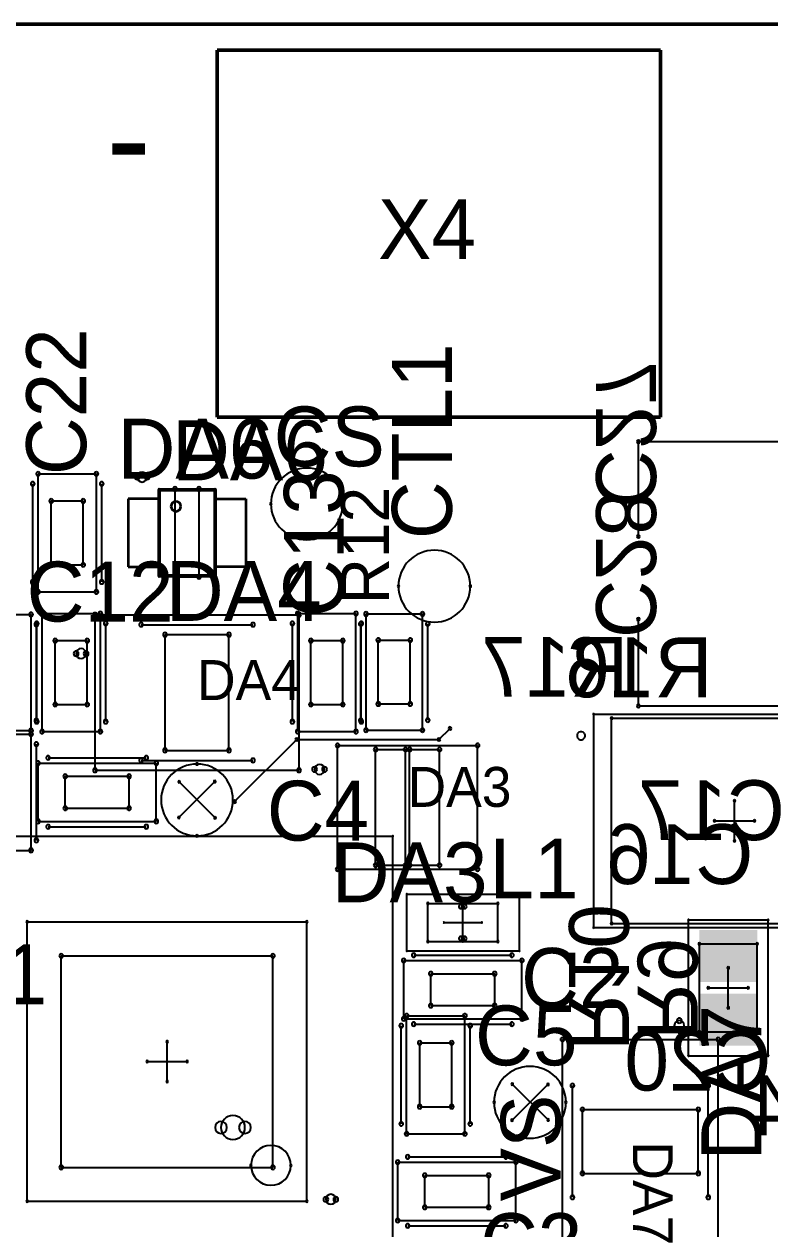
# Model space of a CAD drawing. Extents: x 23089 to 26449, y -1278 to -524.
# Drawn here: x 26070.9 to 26117.6, y -1120.1 to -1044.6 of the extents above; entities that cross this region are included whole.
import ezdxf

# ---------------------------------------------------------------- set-up
doc = ezdxf.new("R2010")
doc.units = 0
doc.header["$MEASUREMENT"] = 0
doc.layers.get('0').update_dxf_attribs({"linetype": 'CONTINUOUS', "lineweight": 50})
for name, color, linetype in [('BottomOverlay', 54, 'CONTINUOUS'), ('BottomPaste', 16, 'CONTINUOUS'), ('Mechanical1', 6, 'CONTINUOUS'), ('Mechanical13', 56, 'CONTINUOUS'), ('Mechanical15', 56, 'CONTINUOUS'), ('Mechanical3', 76, 'CONTINUOUS'), ('Mechanical5', 56, 'CONTINUOUS'), ('TopOverlay', 2, 'CONTINUOUS')]:
    doc.layers.add(name, color=color, linetype=linetype)
doc.layers.add('DIM', color=1, linetype='CONTINUOUS', lineweight=35)
doc.styles.get("Standard").update_dxf_attribs({"font": 'ec5cdwin.shx'})

msp = doc.modelspace()

# ---------------------------------------------------------------- linework, layer by layer
for p, q in [((26176.819, -1044.616), (26051.819, -1044.616)), ((26082.946, -1069.241), (26082.946, -1046.241)), ((26082.946, -1046.241), (26110.696, -1046.241)), ((26110.696, -1069.241), (26110.696, -1046.241)), ((26082.946, -1069.241), (26110.696, -1069.241)), ((26079.321, -1079.178), (26079.321, -1073.803)), ((26079.321, -1073.803), (26082.821, -1073.803)), ((26082.821, -1079.178), (26082.821, -1073.803)), ((26079.321, -1079.178), (26082.821, -1079.178))]:
    msp.add_line(p, q)
at = {"layer": 'BottomPaste'}
for points in [[(26113.138, -1104.618), (26116.763, -1104.618), (26113.138, -1101.368), (26116.763, -1101.368)], [(26113.138, -1108.618), (26116.763, -1108.618), (26113.138, -1105.368), (26116.763, -1105.368)]]:
    msp.add_solid(points, dxfattribs=at)
at = {"layer": 'DIM'}
for p, q in [((26079.321, -1074.366), (26077.384, -1074.366)), ((26077.384, -1074.366), (26077.384, -1078.616)), ((26082.821, -1074.366), (26084.759, -1074.366)), ((26084.759, -1074.366), (26084.759, -1078.616)), ((26077.384, -1078.616), (26079.321, -1078.616)), ((26084.759, -1078.616), (26082.821, -1078.616))]:
    msp.add_line(p, q, dxfattribs=at)
for start, end in [(0, 180), (180, 0)]:
    msp.add_arc((26080.377, -1074.829), 0.313, start, end, dxfattribs=at)
at = {"layer": 'Mechanical1'}
for p, q in [((26080.552, -1094.326), (26082.802, -1092.076)), ((26080.571, -1092.095), (26082.821, -1094.345)), ((26101.412, -1113.291), (26103.662, -1111.041)), ((26101.431, -1111.022), (26103.681, -1113.272))]:
    msp.add_line(p, q, dxfattribs=at)
for centre, radius, start, end in [((26088.571, -1074.676), 2.25, 0, 180), ((26088.571, -1074.676), 2.25, 180, 0), ((26096.552, -1079.829), 2.25, 0, 180), ((26096.552, -1079.829), 2.25, 180, 0), ((26081.696, -1093.22), 2.25, 90, 270), ((26081.696, -1090.97), 0.0625, 90, 270), ((26081.696, -1090.97), 0.0625, 270, 90), ((26081.696, -1093.22), 2.25, 270, 90), ((26080.571, -1092.095), 0.0625, 90, 270), ((26080.571, -1092.095), 0.0625, 270, 90), ((26082.802, -1092.076), 0.0625, 90, 270), ((26082.802, -1092.076), 0.0625, 270, 90), ((26080.552, -1094.326), 0.0625, 90, 270), ((26080.552, -1094.326), 0.0625, 270, 90), ((26082.821, -1094.345), 0.0625, 90, 270), ((26082.821, -1094.345), 0.0625, 270, 90), ((26081.696, -1095.47), 0.0625, 90, 270), ((26081.696, -1095.47), 0.0625, 270, 90), ((26102.537, -1112.166), 2.25, 0, 180), ((26101.431, -1111.022), 0.0625, 0, 180), ((26101.431, -1111.022), 0.0625, 180, 0), ((26103.662, -1111.041), 0.0625, 0, 180), ((26103.662, -1111.041), 0.0625, 180, 0), ((26100.287, -1112.166), 0.0625, 0, 180), ((26100.287, -1112.166), 0.0625, 180, 0), ((26102.537, -1112.166), 2.25, 180, 0), ((26104.787, -1112.166), 0.0625, 0, 180), ((26104.787, -1112.166), 0.0625, 180, 0), ((26101.412, -1113.291), 0.0625, 0, 180), ((26101.412, -1113.291), 0.0625, 180, 0), ((26103.681, -1113.272), 0.0625, 0, 180), ((26103.681, -1113.272), 0.0625, 180, 0)]:
    msp.add_arc(centre, radius, start, end, dxfattribs=at)
at = {"layer": 'Mechanical13'}
for p, q in [((26079.321, -1073.803), (26082.821, -1073.803)), ((26079.321, -1079.178), (26079.321, -1073.803)), ((26082.821, -1079.178), (26082.821, -1073.803)), ((26079.321, -1079.178), (26082.821, -1079.178)), ((26107.649, -1088.094), (26123.024, -1088.094)), ((26107.649, -1100.969), (26107.649, -1088.094)), ((26096.142, -1102.09), (26096.142, -1099.715)), ((26096.142, -1099.715), (26100.517, -1099.715)), ((26100.517, -1102.09), (26100.517, -1099.715)), ((26071.071, -1118.366), (26071.071, -1100.866)), ((26071.071, -1100.866), (26088.571, -1100.866)), ((26088.571, -1118.366), (26088.571, -1100.866)), ((26107.649, -1100.969), (26123.024, -1100.969)), ((26096.142, -1102.09), (26100.517, -1102.09)), ((26113.138, -1107.743), (26113.138, -1102.243)), ((26113.138, -1102.243), (26116.763, -1102.243)), ((26116.763, -1107.743), (26116.763, -1102.243)), ((26113.138, -1107.743), (26116.763, -1107.743)), ((26071.071, -1118.366), (26088.571, -1118.366))]:
    msp.add_line(p, q, dxfattribs=at)
for centre, radius, start, end in [((26079.321, -1073.803), 0.0625, 0, 180), ((26079.321, -1073.803), 0.0625, 0, 180), ((26079.321, -1073.803), 0.0625, 180, 0), ((26079.321, -1073.803), 0.0625, 180, 0), ((26082.821, -1073.803), 0.0625, 0, 180), ((26082.821, -1073.803), 0.0625, 0, 180), ((26082.821, -1073.803), 0.0625, 180, 0), ((26082.821, -1073.803), 0.0625, 180, 0), ((26079.321, -1079.178), 0.0625, 0, 180), ((26079.321, -1079.178), 0.0625, 0, 180), ((26079.321, -1079.178), 0.0625, 180, 0), ((26079.321, -1079.178), 0.0625, 180, 0), ((26082.821, -1079.178), 0.0625, 0, 180), ((26082.821, -1079.178), 0.0625, 0, 180), ((26082.821, -1079.178), 0.0625, 180, 0), ((26082.821, -1079.178), 0.0625, 180, 0), ((26107.649, -1088.094), 0.0625, 90, 270), ((26107.649, -1088.094), 0.0625, 90, 270), ((26107.649, -1088.094), 0.0625, 270, 90), ((26107.649, -1088.094), 0.0625, 270, 90), ((26096.142, -1099.715), 0.0625, 0, 180), ((26096.142, -1099.715), 0.0625, 0, 180), ((26096.142, -1099.715), 0.0625, 180, 0), ((26096.142, -1099.715), 0.0625, 180, 0), ((26100.517, -1099.715), 0.0625, 0, 180), ((26100.517, -1099.715), 0.0625, 0, 180), ((26100.517, -1099.715), 0.0625, 180, 0), ((26100.517, -1099.715), 0.0625, 180, 0), ((26071.071, -1100.866), 0.0625, 0, 180), ((26071.071, -1100.866), 0.0625, 0, 180), ((26071.071, -1100.866), 0.0625, 180, 0), ((26071.071, -1100.866), 0.0625, 180, 0), ((26088.571, -1100.866), 0.0625, 0, 180), ((26088.571, -1100.866), 0.0625, 0, 180), ((26088.571, -1100.866), 0.0625, 180, 0), ((26088.571, -1100.866), 0.0625, 180, 0), ((26107.649, -1100.969), 0.0625, 90, 270), ((26107.649, -1100.969), 0.0625, 90, 270), ((26107.649, -1100.969), 0.0625, 270, 90), ((26107.649, -1100.969), 0.0625, 270, 90), ((26096.142, -1102.09), 0.0625, 0, 180), ((26096.142, -1102.09), 0.0625, 0, 180), ((26096.142, -1102.09), 0.0625, 180, 0), ((26096.142, -1102.09), 0.0625, 180, 0), ((26100.517, -1102.09), 0.0625, 0, 180), ((26100.517, -1102.09), 0.0625, 0, 180), ((26100.517, -1102.09), 0.0625, 180, 0), ((26100.517, -1102.09), 0.0625, 180, 0), ((26113.138, -1102.243), 0.0625, 90, 270), ((26113.138, -1102.243), 0.0625, 90, 270), ((26113.138, -1102.243), 0.0625, 270, 90), ((26113.138, -1102.243), 0.0625, 270, 90), ((26116.763, -1102.243), 0.0625, 90, 270), ((26116.763, -1102.243), 0.0625, 90, 270), ((26116.763, -1102.243), 0.0625, 270, 90), ((26116.763, -1102.243), 0.0625, 270, 90), ((26113.138, -1107.743), 0.0625, 90, 270), ((26113.138, -1107.743), 0.0625, 90, 270), ((26113.138, -1107.743), 0.0625, 270, 90), ((26113.138, -1107.743), 0.0625, 270, 90), ((26116.763, -1107.743), 0.0625, 90, 270), ((26116.763, -1107.743), 0.0625, 90, 270), ((26116.763, -1107.743), 0.0625, 270, 90), ((26116.763, -1107.743), 0.0625, 270, 90), ((26086.321, -1116.116), 1.25, 0, 180), ((26085.071, -1116.116), 0.0625, 0, 180), ((26085.071, -1116.116), 0.0625, 180, 0), ((26086.321, -1116.116), 1.25, 180, 0), ((26087.571, -1116.116), 0.0625, 0, 180), ((26087.571, -1116.116), 0.0625, 180, 0), ((26071.071, -1118.366), 0.0625, 0, 180), ((26071.071, -1118.366), 0.0625, 0, 180), ((26071.071, -1118.366), 0.0625, 180, 0), ((26071.071, -1118.366), 0.0625, 180, 0), ((26088.571, -1118.366), 0.0625, 0, 180), ((26088.571, -1118.366), 0.0625, 0, 180), ((26088.571, -1118.366), 0.0625, 180, 0), ((26088.571, -1118.366), 0.0625, 180, 0)]:
    msp.add_arc(centre, radius, start, end, dxfattribs=at)
at = {"layer": 'Mechanical15'}
for p, q in [((26106.524, -1087.844), (26124.149, -1087.844)), ((26106.524, -1101.219), (26106.524, -1087.844)), ((26115.336, -1095.781), (26115.336, -1093.281)), ((26114.086, -1094.531), (26116.586, -1094.531)), ((26065.696, -1095.491), (26093.946, -1095.491)), ((26093.946, -1123.741), (26093.946, -1095.491)), ((26094.837, -1099.124), (26101.886, -1099.124)), ((26094.837, -1102.68), (26094.837, -1099.124)), ((26098.329, -1102.09), (26098.329, -1099.715)), ((26101.886, -1102.68), (26101.886, -1099.124)), ((26097.142, -1100.902), (26099.517, -1100.902)), ((26106.524, -1101.219), (26124.149, -1101.219)), ((26112.45, -1109.243), (26112.45, -1100.743)), ((26112.45, -1100.743), (26117.45, -1100.743)), ((26117.45, -1109.243), (26117.45, -1100.743)), ((26094.837, -1102.68), (26101.886, -1102.68)), ((26114.95, -1106.243), (26114.95, -1103.743)), ((26113.7, -1104.993), (26116.2, -1104.993)), ((26079.821, -1110.866), (26079.821, -1108.366)), ((26112.45, -1109.243), (26117.45, -1109.243)), ((26078.571, -1109.616), (26081.071, -1109.616))]:
    msp.add_line(p, q, dxfattribs=at)
for centre, radius, start, end in [((26106.524, -1087.844), 0.0312, 90, 270), ((26106.524, -1087.844), 0.0312, 90, 270), ((26106.524, -1087.844), 0.0312, 270, 90), ((26106.524, -1087.844), 0.0312, 270, 90), ((26115.336, -1093.281), 0.0625, 90, 270), ((26115.336, -1093.281), 0.0625, 270, 90), ((26114.086, -1094.531), 0.0625, 90, 270), ((26114.086, -1094.531), 0.0625, 270, 90), ((26116.586, -1094.531), 0.0625, 90, 270), ((26116.586, -1094.531), 0.0625, 270, 90), ((26093.946, -1095.491), 0.0312, 0, 180), ((26093.946, -1095.491), 0.0312, 0, 180), ((26093.946, -1095.491), 0.0312, 180, 0), ((26093.946, -1095.491), 0.0312, 180, 0), ((26115.336, -1095.781), 0.0625, 90, 270), ((26115.336, -1095.781), 0.0625, 270, 90), ((26094.837, -1099.124), 0.0312, 0, 180), ((26094.837, -1099.124), 0.0312, 0, 180), ((26094.837, -1099.124), 0.0312, 180, 0), ((26094.837, -1099.124), 0.0312, 180, 0), ((26098.329, -1099.715), 0.0312, 0, 180), ((26098.329, -1099.715), 0.0312, 180, 0), ((26101.886, -1099.124), 0.0312, 0, 180), ((26101.886, -1099.124), 0.0312, 0, 180), ((26101.886, -1099.124), 0.0312, 180, 0), ((26101.886, -1099.124), 0.0312, 180, 0), ((26097.142, -1100.902), 0.0312, 0, 180), ((26097.142, -1100.902), 0.0312, 180, 0), ((26099.517, -1100.902), 0.0312, 0, 180), ((26099.517, -1100.902), 0.0312, 180, 0), ((26106.524, -1101.219), 0.0312, 90, 270), ((26106.524, -1101.219), 0.0312, 90, 270), ((26106.524, -1101.219), 0.0312, 270, 90), ((26106.524, -1101.219), 0.0312, 270, 90), ((26112.45, -1100.743), 0.0312, 90, 270), ((26112.45, -1100.743), 0.0312, 90, 270), ((26112.45, -1100.743), 0.0312, 270, 90), ((26112.45, -1100.743), 0.0312, 270, 90), ((26117.45, -1100.743), 0.0312, 90, 270), ((26117.45, -1100.743), 0.0312, 90, 270), ((26117.45, -1100.743), 0.0312, 270, 90), ((26117.45, -1100.743), 0.0312, 270, 90), ((26094.837, -1102.68), 0.0312, 0, 180), ((26094.837, -1102.68), 0.0312, 0, 180), ((26094.837, -1102.68), 0.0312, 180, 0), ((26094.837, -1102.68), 0.0312, 180, 0), ((26098.329, -1102.09), 0.0312, 0, 180), ((26098.329, -1102.09), 0.0312, 180, 0), ((26101.886, -1102.68), 0.0312, 0, 180), ((26101.886, -1102.68), 0.0312, 0, 180), ((26101.886, -1102.68), 0.0312, 180, 0), ((26101.886, -1102.68), 0.0312, 180, 0), ((26114.95, -1103.743), 0.0625, 90, 270), ((26114.95, -1103.743), 0.0625, 270, 90), ((26113.7, -1104.993), 0.0625, 90, 270), ((26113.7, -1104.993), 0.0625, 270, 90), ((26116.2, -1104.993), 0.0625, 90, 270), ((26116.2, -1104.993), 0.0625, 270, 90), ((26114.95, -1106.243), 0.0625, 90, 270), ((26114.95, -1106.243), 0.0625, 270, 90), ((26079.821, -1108.366), 0.0625, 0, 180), ((26079.821, -1108.366), 0.0625, 180, 0), ((26078.571, -1109.616), 0.0625, 0, 180), ((26081.071, -1109.616), 0.0625, 0, 180), ((26112.45, -1109.243), 0.0312, 90, 270), ((26112.45, -1109.243), 0.0312, 90, 270), ((26112.45, -1109.243), 0.0312, 270, 90), ((26112.45, -1109.243), 0.0312, 270, 90), ((26117.45, -1109.243), 0.0312, 90, 270), ((26117.45, -1109.243), 0.0312, 90, 270), ((26117.45, -1109.243), 0.0312, 270, 90), ((26117.45, -1109.243), 0.0312, 270, 90), ((26078.571, -1109.616), 0.0625, 180, 0), ((26081.071, -1109.616), 0.0625, 180, 0), ((26079.821, -1110.866), 0.0625, 0, 180), ((26079.821, -1110.866), 0.0625, 180, 0)]:
    msp.add_arc(centre, radius, start, end, dxfattribs=at)
at = {"layer": 'Mechanical3'}
for p, q in [((26072.571, -1074.491), (26074.571, -1074.491)), ((26072.571, -1078.491), (26072.571, -1074.491)), ((26074.571, -1078.491), (26074.571, -1074.491)), ((26072.571, -1078.491), (26074.571, -1078.491)), ((26079.696, -1090.116), (26079.696, -1082.866)), ((26079.696, -1082.866), (26083.696, -1082.866)), ((26083.696, -1090.116), (26083.696, -1082.866)), ((26072.821, -1083.241), (26074.821, -1083.241)), ((26072.821, -1087.241), (26072.821, -1083.241)), ((26074.821, -1087.241), (26074.821, -1083.241)), ((26088.821, -1083.241), (26090.821, -1083.241)), ((26088.821, -1087.241), (26088.821, -1083.241)), ((26090.821, -1087.241), (26090.821, -1083.241)), ((26093.042, -1087.208), (26093.042, -1083.208)), ((26093.042, -1083.208), (26095.042, -1083.208)), ((26095.042, -1087.208), (26095.042, -1083.208)), ((26072.821, -1087.241), (26074.821, -1087.241)), ((26088.821, -1087.241), (26090.821, -1087.241)), ((26093.042, -1087.208), (26095.042, -1087.208)), ((26079.696, -1090.116), (26083.696, -1090.116)), ((26092.873, -1090.058), (26096.873, -1090.058)), ((26092.873, -1097.308), (26092.873, -1090.058)), ((26096.873, -1097.308), (26096.873, -1090.058)), ((26073.446, -1093.741), (26073.446, -1091.741)), ((26073.446, -1091.741), (26077.446, -1091.741)), ((26077.446, -1093.741), (26077.446, -1091.741)), ((26073.446, -1093.741), (26077.446, -1093.741)), ((26092.873, -1097.308), (26096.873, -1097.308)), ((26096.33, -1106.107), (26096.33, -1104.107)), ((26096.33, -1104.107), (26100.33, -1104.107)), ((26100.33, -1106.107), (26100.33, -1104.107)), ((26096.33, -1106.107), (26100.33, -1106.107)), ((26095.636, -1108.44), (26097.636, -1108.44)), ((26095.636, -1112.44), (26095.636, -1108.44)), ((26097.636, -1112.44), (26097.636, -1108.44)), ((26095.636, -1112.44), (26097.636, -1112.44)), ((26105.821, -1116.616), (26105.821, -1112.616)), ((26105.821, -1112.616), (26113.071, -1112.616)), ((26113.071, -1116.616), (26113.071, -1112.616)), ((26095.954, -1118.741), (26095.954, -1116.741)), ((26095.954, -1116.741), (26099.954, -1116.741)), ((26099.954, -1118.741), (26099.954, -1116.741)), ((26105.821, -1116.616), (26113.071, -1116.616)), ((26095.954, -1118.741), (26099.954, -1118.741))]:
    msp.add_line(p, q, dxfattribs=at)
for centre, start, end in [((26072.571, -1074.491), 90, 270), ((26072.571, -1074.491), 90, 270), ((26072.571, -1074.491), 270, 90), ((26072.571, -1074.491), 270, 90), ((26074.571, -1074.491), 90, 270), ((26074.571, -1074.491), 90, 270), ((26074.571, -1074.491), 270, 90), ((26074.571, -1074.491), 270, 90), ((26072.571, -1078.491), 90, 270), ((26072.571, -1078.491), 90, 270), ((26072.571, -1078.491), 270, 90), ((26072.571, -1078.491), 270, 90), ((26074.571, -1078.491), 90, 270), ((26074.571, -1078.491), 90, 270), ((26074.571, -1078.491), 270, 90), ((26074.571, -1078.491), 270, 90), ((26072.821, -1083.241), 90, 270), ((26072.821, -1083.241), 90, 270), ((26072.821, -1083.241), 270, 90), ((26072.821, -1083.241), 270, 90), ((26074.821, -1083.241), 90, 270), ((26074.821, -1083.241), 90, 270), ((26074.821, -1083.241), 270, 90), ((26074.821, -1083.241), 270, 90), ((26079.696, -1082.866), 0, 180), ((26079.696, -1082.866), 0, 180), ((26079.696, -1082.866), 180, 0), ((26079.696, -1082.866), 180, 0), ((26083.696, -1082.866), 0, 180), ((26083.696, -1082.866), 0, 180), ((26083.696, -1082.866), 180, 0), ((26083.696, -1082.866), 180, 0), ((26088.821, -1083.241), 90, 270), ((26088.821, -1083.241), 90, 270), ((26088.821, -1083.241), 270, 90), ((26088.821, -1083.241), 270, 90), ((26090.821, -1083.241), 90, 270), ((26090.821, -1083.241), 90, 270), ((26090.821, -1083.241), 270, 90), ((26090.821, -1083.241), 270, 90), ((26093.042, -1083.208), 90, 270), ((26093.042, -1083.208), 90, 270), ((26093.042, -1083.208), 270, 90), ((26093.042, -1083.208), 270, 90), ((26095.042, -1083.208), 90, 270), ((26095.042, -1083.208), 90, 270), ((26095.042, -1083.208), 270, 90), ((26095.042, -1083.208), 270, 90), ((26072.821, -1087.241), 90, 270), ((26072.821, -1087.241), 90, 270), ((26072.821, -1087.241), 270, 90), ((26072.821, -1087.241), 270, 90), ((26074.821, -1087.241), 90, 270), ((26074.821, -1087.241), 90, 270), ((26074.821, -1087.241), 270, 90), ((26074.821, -1087.241), 270, 90), ((26088.821, -1087.241), 90, 270), ((26088.821, -1087.241), 90, 270), ((26088.821, -1087.241), 270, 90), ((26088.821, -1087.241), 270, 90), ((26090.821, -1087.241), 90, 270), ((26090.821, -1087.241), 90, 270), ((26090.821, -1087.241), 270, 90), ((26090.821, -1087.241), 270, 90), ((26093.042, -1087.208), 90, 270), ((26093.042, -1087.208), 90, 270), ((26093.042, -1087.208), 270, 90), ((26093.042, -1087.208), 270, 90), ((26095.042, -1087.208), 90, 270), ((26095.042, -1087.208), 90, 270), ((26095.042, -1087.208), 270, 90), ((26095.042, -1087.208), 270, 90), ((26079.696, -1090.116), 0, 180), ((26079.696, -1090.116), 0, 180), ((26079.696, -1090.116), 180, 0), ((26079.696, -1090.116), 180, 0), ((26083.696, -1090.116), 0, 180), ((26083.696, -1090.116), 0, 180), ((26083.696, -1090.116), 180, 0), ((26083.696, -1090.116), 180, 0), ((26092.873, -1090.058), 0, 180), ((26092.873, -1090.058), 0, 180), ((26092.873, -1090.058), 180, 0), ((26092.873, -1090.058), 180, 0), ((26096.873, -1090.058), 0, 180), ((26096.873, -1090.058), 0, 180), ((26096.873, -1090.058), 180, 0), ((26096.873, -1090.058), 180, 0), ((26073.446, -1091.741), 0, 180), ((26073.446, -1091.741), 0, 180), ((26073.446, -1091.741), 180, 0), ((26073.446, -1091.741), 180, 0), ((26077.446, -1091.741), 0, 180), ((26077.446, -1091.741), 0, 180), ((26077.446, -1091.741), 180, 0), ((26077.446, -1091.741), 180, 0), ((26073.446, -1093.741), 0, 180), ((26073.446, -1093.741), 0, 180), ((26077.446, -1093.741), 0, 180), ((26077.446, -1093.741), 0, 180), ((26073.446, -1093.741), 180, 0), ((26073.446, -1093.741), 180, 0), ((26077.446, -1093.741), 180, 0), ((26077.446, -1093.741), 180, 0), ((26092.873, -1097.308), 0, 180), ((26092.873, -1097.308), 0, 180), ((26092.873, -1097.308), 180, 0), ((26092.873, -1097.308), 180, 0), ((26096.873, -1097.308), 0, 180), ((26096.873, -1097.308), 0, 180), ((26096.873, -1097.308), 180, 0), ((26096.873, -1097.308), 180, 0), ((26096.33, -1104.107), 0, 180), ((26096.33, -1104.107), 0, 180), ((26096.33, -1104.107), 180, 0), ((26096.33, -1104.107), 180, 0), ((26100.33, -1104.107), 0, 180), ((26100.33, -1104.107), 0, 180), ((26100.33, -1104.107), 180, 0), ((26100.33, -1104.107), 180, 0), ((26096.33, -1106.107), 0, 180), ((26096.33, -1106.107), 0, 180), ((26096.33, -1106.107), 180, 0), ((26096.33, -1106.107), 180, 0), ((26100.33, -1106.107), 0, 180), ((26100.33, -1106.107), 0, 180), ((26100.33, -1106.107), 180, 0), ((26100.33, -1106.107), 180, 0), ((26095.636, -1108.44), 90, 270), ((26095.636, -1108.44), 90, 270), ((26095.636, -1108.44), 270, 90), ((26095.636, -1108.44), 270, 90), ((26097.636, -1108.44), 90, 270), ((26097.636, -1108.44), 90, 270), ((26097.636, -1108.44), 270, 90), ((26097.636, -1108.44), 270, 90), ((26095.636, -1112.44), 90, 270), ((26095.636, -1112.44), 90, 270), ((26095.636, -1112.44), 270, 90), ((26095.636, -1112.44), 270, 90), ((26097.636, -1112.44), 90, 270), ((26097.636, -1112.44), 90, 270), ((26097.636, -1112.44), 270, 90), ((26097.636, -1112.44), 270, 90), ((26105.821, -1112.616), 90, 270), ((26105.821, -1112.616), 90, 270), ((26105.821, -1112.616), 270, 90), ((26105.821, -1112.616), 270, 90), ((26113.071, -1112.616), 90, 270), ((26113.071, -1112.616), 90, 270), ((26113.071, -1112.616), 270, 90), ((26113.071, -1112.616), 270, 90), ((26095.954, -1116.741), 0, 180), ((26095.954, -1116.741), 0, 180), ((26095.954, -1116.741), 180, 0), ((26095.954, -1116.741), 180, 0), ((26099.954, -1116.741), 0, 180), ((26099.954, -1116.741), 0, 180), ((26099.954, -1116.741), 180, 0), ((26099.954, -1116.741), 180, 0), ((26105.821, -1116.616), 90, 270), ((26105.821, -1116.616), 90, 270), ((26105.821, -1116.616), 270, 90), ((26105.821, -1116.616), 270, 90), ((26113.071, -1116.616), 90, 270), ((26113.071, -1116.616), 90, 270), ((26113.071, -1116.616), 270, 90), ((26113.071, -1116.616), 270, 90), ((26095.954, -1118.741), 0, 180), ((26095.954, -1118.741), 0, 180), ((26095.954, -1118.741), 180, 0), ((26095.954, -1118.741), 180, 0), ((26099.954, -1118.741), 0, 180), ((26099.954, -1118.741), 0, 180), ((26099.954, -1118.741), 180, 0), ((26099.954, -1118.741), 180, 0)]:
    msp.add_arc(centre, 0.125, start, end, dxfattribs=at)
at = {"layer": 'Mechanical5'}
for p, q in [((26071.748, -1072.793), (26075.394, -1072.793)), ((26071.748, -1080.188), (26071.748, -1072.793)), ((26075.394, -1080.188), (26075.394, -1072.793)), ((26071.748, -1080.188), (26075.394, -1080.188)), ((26067.777, -1081.601), (26071.307, -1081.601)), ((26071.307, -1088.881), (26071.307, -1081.601)), ((26071.998, -1081.543), (26075.644, -1081.543)), ((26071.998, -1088.938), (26071.998, -1081.543)), ((26075.313, -1091.366), (26075.313, -1081.616)), ((26075.313, -1081.616), (26088.079, -1081.616)), ((26075.644, -1088.938), (26075.644, -1081.543)), ((26087.998, -1081.543), (26091.644, -1081.543)), ((26087.998, -1088.938), (26087.998, -1081.543)), ((26088.079, -1091.366), (26088.079, -1081.616)), ((26091.644, -1088.938), (26091.644, -1081.543)), ((26092.277, -1088.848), (26092.277, -1081.568)), ((26092.277, -1081.568), (26095.807, -1081.568)), ((26095.807, -1088.848), (26095.807, -1081.568)), ((26067.777, -1088.881), (26071.307, -1088.881)), ((26067.777, -1089.101), (26071.307, -1089.101)), ((26071.307, -1096.381), (26071.307, -1089.101)), ((26071.998, -1088.938), (26075.644, -1088.938)), ((26087.998, -1088.938), (26091.644, -1088.938)), ((26092.277, -1088.848), (26095.807, -1088.848)), ((26090.491, -1089.808), (26099.256, -1089.808)), ((26090.491, -1097.558), (26090.491, -1089.808)), ((26099.256, -1097.558), (26099.256, -1089.808)), ((26071.748, -1094.563), (26071.748, -1090.918)), ((26071.748, -1090.918), (26079.144, -1090.918)), ((26075.313, -1091.366), (26088.079, -1091.366)), ((26079.144, -1094.563), (26079.144, -1090.918)), ((26071.748, -1094.563), (26079.144, -1094.563)), ((26067.777, -1096.381), (26071.307, -1096.381)), ((26090.491, -1097.558), (26099.256, -1097.558)), ((26094.632, -1106.93), (26094.632, -1103.284)), ((26094.632, -1103.284), (26102.027, -1103.284)), ((26102.027, -1106.93), (26102.027, -1103.284)), ((26094.632, -1106.93), (26102.027, -1106.93)), ((26094.813, -1106.742), (26098.459, -1106.742)), ((26094.813, -1114.138), (26094.813, -1106.742)), ((26098.459, -1114.138), (26098.459, -1106.742)), ((26104.571, -1120.998), (26104.571, -1108.233)), ((26104.571, -1108.233), (26114.321, -1108.233)), ((26114.321, -1120.998), (26114.321, -1108.233)), ((26094.813, -1114.138), (26098.459, -1114.138)), ((26094.257, -1119.564), (26094.257, -1115.918)), ((26094.257, -1115.918), (26101.652, -1115.918)), ((26101.652, -1119.564), (26101.652, -1115.918)), ((26094.257, -1119.564), (26101.652, -1119.564))]:
    msp.add_line(p, q, dxfattribs=at)
for centre, start, end in [((26071.748, -1072.793), 90, 270), ((26071.748, -1072.793), 90, 270), ((26071.748, -1072.793), 270, 90), ((26071.748, -1072.793), 270, 90), ((26075.394, -1072.793), 90, 270), ((26075.394, -1072.793), 90, 270), ((26075.394, -1072.793), 270, 90), ((26075.394, -1072.793), 270, 90), ((26071.748, -1080.188), 90, 270), ((26071.748, -1080.188), 90, 270), ((26071.748, -1080.188), 270, 90), ((26071.748, -1080.188), 270, 90), ((26075.394, -1080.188), 90, 270), ((26075.394, -1080.188), 90, 270), ((26075.394, -1080.188), 270, 90), ((26075.394, -1080.188), 270, 90), ((26071.307, -1081.601), 90, 270), ((26071.307, -1081.601), 90, 270), ((26071.307, -1081.601), 270, 90), ((26071.307, -1081.601), 270, 90), ((26071.998, -1081.543), 90, 270), ((26071.998, -1081.543), 90, 270), ((26071.998, -1081.543), 270, 90), ((26071.998, -1081.543), 270, 90), ((26075.313, -1081.616), 0, 180), ((26075.313, -1081.616), 0, 180), ((26075.313, -1081.616), 180, 0), ((26075.313, -1081.616), 180, 0), ((26075.644, -1081.543), 90, 270), ((26075.644, -1081.543), 90, 270), ((26075.644, -1081.543), 270, 90), ((26075.644, -1081.543), 270, 90), ((26087.998, -1081.543), 90, 270), ((26087.998, -1081.543), 90, 270), ((26088.079, -1081.616), 0, 180), ((26088.079, -1081.616), 0, 180), ((26088.079, -1081.616), 180, 0), ((26088.079, -1081.616), 180, 0), ((26087.998, -1081.543), 270, 90), ((26087.998, -1081.543), 270, 90), ((26091.644, -1081.543), 90, 270), ((26091.644, -1081.543), 90, 270), ((26091.644, -1081.543), 270, 90), ((26091.644, -1081.543), 270, 90), ((26092.277, -1081.568), 90, 270), ((26092.277, -1081.568), 90, 270), ((26092.277, -1081.568), 270, 90), ((26092.277, -1081.568), 270, 90), ((26095.807, -1081.568), 90, 270), ((26095.807, -1081.568), 90, 270), ((26095.807, -1081.568), 270, 90), ((26095.807, -1081.568), 270, 90), ((26071.307, -1088.881), 90, 270), ((26071.307, -1088.881), 90, 270), ((26071.307, -1089.101), 90, 270), ((26071.307, -1089.101), 90, 270), ((26071.307, -1088.881), 270, 90), ((26071.307, -1088.881), 270, 90), ((26071.307, -1089.101), 270, 90), ((26071.307, -1089.101), 270, 90), ((26071.998, -1088.938), 90, 270), ((26071.998, -1088.938), 90, 270), ((26071.998, -1088.938), 270, 90), ((26071.998, -1088.938), 270, 90), ((26075.644, -1088.938), 90, 270), ((26075.644, -1088.938), 90, 270), ((26075.644, -1088.938), 270, 90), ((26075.644, -1088.938), 270, 90), ((26087.998, -1088.938), 90, 270), ((26087.998, -1088.938), 90, 270), ((26087.998, -1088.938), 270, 90), ((26087.998, -1088.938), 270, 90), ((26091.644, -1088.938), 90, 270), ((26091.644, -1088.938), 90, 270), ((26091.644, -1088.938), 270, 90), ((26091.644, -1088.938), 270, 90), ((26092.277, -1088.848), 90, 270), ((26092.277, -1088.848), 90, 270), ((26092.277, -1088.848), 270, 90), ((26092.277, -1088.848), 270, 90), ((26095.807, -1088.848), 90, 270), ((26095.807, -1088.848), 90, 270), ((26095.807, -1088.848), 270, 90), ((26095.807, -1088.848), 270, 90), ((26090.491, -1089.808), 0, 180), ((26090.491, -1089.808), 0, 180), ((26090.491, -1089.808), 180, 0), ((26090.491, -1089.808), 180, 0), ((26099.256, -1089.808), 0, 180), ((26099.256, -1089.808), 0, 180), ((26099.256, -1089.808), 180, 0), ((26099.256, -1089.808), 180, 0), ((26071.748, -1090.918), 0, 180), ((26071.748, -1090.918), 0, 180), ((26071.748, -1090.918), 180, 0), ((26071.748, -1090.918), 180, 0), ((26075.313, -1091.366), 0, 180), ((26075.313, -1091.366), 0, 180), ((26075.313, -1091.366), 180, 0), ((26075.313, -1091.366), 180, 0), ((26079.144, -1090.918), 0, 180), ((26079.144, -1090.918), 0, 180), ((26079.144, -1090.918), 180, 0), ((26079.144, -1090.918), 180, 0), ((26088.079, -1091.366), 0, 180), ((26088.079, -1091.366), 0, 180), ((26088.079, -1091.366), 180, 0), ((26088.079, -1091.366), 180, 0), ((26071.748, -1094.563), 0, 180), ((26071.748, -1094.563), 0, 180), ((26079.144, -1094.563), 0, 180), ((26079.144, -1094.563), 0, 180), ((26071.748, -1094.563), 180, 0), ((26071.748, -1094.563), 180, 0), ((26079.144, -1094.563), 180, 0), ((26079.144, -1094.563), 180, 0), ((26071.307, -1096.381), 90, 270), ((26071.307, -1096.381), 90, 270), ((26071.307, -1096.381), 270, 90), ((26071.307, -1096.381), 270, 90), ((26090.491, -1097.558), 0, 180), ((26090.491, -1097.558), 0, 180), ((26099.256, -1097.558), 0, 180), ((26099.256, -1097.558), 0, 180), ((26090.491, -1097.558), 180, 0), ((26090.491, -1097.558), 180, 0), ((26099.256, -1097.558), 180, 0), ((26099.256, -1097.558), 180, 0), ((26094.632, -1103.284), 0, 180), ((26094.632, -1103.284), 0, 180), ((26094.632, -1103.284), 180, 0), ((26094.632, -1103.284), 180, 0), ((26102.027, -1103.284), 0, 180), ((26102.027, -1103.284), 0, 180), ((26102.027, -1103.284), 180, 0), ((26102.027, -1103.284), 180, 0), ((26094.632, -1106.93), 0, 180), ((26094.632, -1106.93), 0, 180), ((26094.632, -1106.93), 180, 0), ((26094.632, -1106.93), 180, 0), ((26094.813, -1106.742), 90, 270), ((26094.813, -1106.742), 90, 270), ((26094.813, -1106.742), 270, 90), ((26094.813, -1106.742), 270, 90), ((26098.459, -1106.742), 90, 270), ((26098.459, -1106.742), 90, 270), ((26098.459, -1106.742), 270, 90), ((26098.459, -1106.742), 270, 90), ((26102.027, -1106.93), 0, 180), ((26102.027, -1106.93), 0, 180), ((26102.027, -1106.93), 180, 0), ((26102.027, -1106.93), 180, 0), ((26104.571, -1108.233), 90, 270), ((26104.571, -1108.233), 90, 270), ((26104.571, -1108.233), 270, 90), ((26104.571, -1108.233), 270, 90), ((26114.321, -1108.233), 90, 270), ((26114.321, -1108.233), 90, 270), ((26114.321, -1108.233), 270, 90), ((26114.321, -1108.233), 270, 90), ((26094.813, -1114.138), 90, 270), ((26094.813, -1114.138), 90, 270), ((26094.813, -1114.138), 270, 90), ((26094.813, -1114.138), 270, 90), ((26098.459, -1114.138), 90, 270), ((26098.459, -1114.138), 90, 270), ((26098.459, -1114.138), 270, 90), ((26098.459, -1114.138), 270, 90), ((26094.257, -1115.918), 0, 180), ((26094.257, -1115.918), 0, 180), ((26094.257, -1115.918), 180, 0), ((26094.257, -1115.918), 180, 0), ((26101.652, -1115.918), 0, 180), ((26101.652, -1115.918), 0, 180), ((26101.652, -1115.918), 180, 0), ((26101.652, -1115.918), 180, 0), ((26094.257, -1119.564), 0, 180), ((26094.257, -1119.564), 0, 180), ((26094.257, -1119.564), 180, 0), ((26094.257, -1119.564), 180, 0), ((26101.652, -1119.564), 0, 180), ((26101.652, -1119.564), 0, 180), ((26101.652, -1119.564), 180, 0), ((26101.652, -1119.564), 180, 0)]:
    msp.add_arc(centre, 0.125, start, end, dxfattribs=at)
at = {"layer": 'TopOverlay'}
for p, q in [((26109.321, -1076.711), (26109.321, -1070.774)), ((26109.321, -1070.774), (26124.384, -1070.774)), ((26071.412, -1079.563), (26071.412, -1073.418)), ((26075.73, -1079.563), (26075.73, -1073.418)), ((26080.321, -1079.241), (26080.321, -1073.741)), ((26080.321, -1073.741), (26081.821, -1073.741)), ((26081.821, -1079.241), (26081.821, -1073.741)), ((26080.321, -1079.241), (26081.821, -1079.241)), ((26071.638, -1088.256), (26071.638, -1082.226)), ((26071.662, -1088.313), (26071.662, -1082.168)), ((26075.98, -1088.313), (26075.98, -1082.168)), ((26078.196, -1082.241), (26085.196, -1082.241)), ((26087.662, -1088.313), (26087.662, -1082.168)), ((26091.947, -1088.223), (26091.947, -1082.193)), ((26091.98, -1088.313), (26091.98, -1082.168)), ((26096.138, -1088.223), (26096.138, -1082.193)), ((26109.321, -1087.336), (26109.321, -1081.899)), ((26109.321, -1087.336), (26124.571, -1087.336)), ((26096.837, -1089.435), (26097.531, -1088.741)), ((26105.519, -1089.056), (26105.481, -1089.148)), ((26105.481, -1089.148), (26105.481, -1089.197)), ((26105.589, -1088.985), (26105.519, -1089.056)), ((26105.681, -1088.947), (26105.589, -1088.985)), ((26105.731, -1088.947), (26105.681, -1088.947)), ((26105.731, -1088.947), (26105.731, -1088.947)), ((26105.781, -1088.947), (26105.731, -1088.947)), ((26105.873, -1088.985), (26105.781, -1088.947)), ((26105.943, -1089.056), (26105.873, -1088.985)), ((26105.981, -1089.148), (26105.943, -1089.056)), ((26105.981, -1089.197), (26105.981, -1089.148)), ((26071.638, -1095.756), (26071.638, -1089.726)), ((26084.05, -1093.323), (26087.938, -1089.435)), ((26087.938, -1089.435), (26096.837, -1089.435)), ((26105.481, -1089.197), (26105.481, -1089.247)), ((26105.481, -1089.247), (26105.519, -1089.339)), ((26105.519, -1089.339), (26105.589, -1089.409)), ((26105.589, -1089.409), (26105.681, -1089.447)), ((26105.681, -1089.447), (26105.731, -1089.447)), ((26105.731, -1089.447), (26105.781, -1089.447)), ((26105.781, -1089.447), (26105.873, -1089.409)), ((26105.873, -1089.409), (26105.943, -1089.339)), ((26105.943, -1089.339), (26105.981, -1089.247)), ((26105.981, -1089.247), (26105.981, -1089.197)), ((26072.373, -1090.582), (26078.519, -1090.582)), ((26094.743, -1090.058), (26095.004, -1090.058)), ((26094.743, -1097.308), (26094.743, -1090.058)), ((26095.004, -1097.308), (26095.004, -1090.058)), ((26078.196, -1090.741), (26085.196, -1090.741)), ((26072.373, -1094.9), (26078.519, -1094.9)), ((26094.743, -1097.308), (26095.004, -1097.308)), ((26098.204, -1099.902), (26098.454, -1099.902)), ((26098.205, -1099.902), (26098.455, -1099.902)), ((26098.204, -1101.902), (26098.454, -1101.902)), ((26098.205, -1101.902), (26098.455, -1101.902)), ((26073.196, -1116.241), (26073.196, -1102.991)), ((26073.196, -1102.991), (26086.446, -1102.991)), ((26086.446, -1116.241), (26086.446, -1102.991)), ((26095.257, -1102.948), (26101.402, -1102.948)), ((26095.257, -1107.266), (26101.402, -1107.266)), ((26094.477, -1113.513), (26094.477, -1107.367)), ((26098.795, -1113.513), (26098.795, -1107.367)), ((26105.196, -1118.116), (26105.196, -1111.116)), ((26113.696, -1118.116), (26113.696, -1111.116)), ((26094.882, -1115.582), (26101.027, -1115.582)), ((26073.196, -1116.241), (26086.446, -1116.241)), ((26094.882, -1119.9), (26101.027, -1119.9))]:
    msp.add_line(p, q, dxfattribs=at)
for centre, radius, start, end in [((26109.321, -1070.774), 0.0938, 0, 180), ((26109.321, -1070.774), 0.0938, 0, 180), ((26109.321, -1070.774), 0.0938, 180, 0), ((26109.321, -1070.774), 0.0938, 180, 0), ((26088.571, -1074.676), 2.25, 0, 180), ((26071.412, -1073.418), 0.125, 90, 270), ((26071.412, -1073.418), 0.125, 270, 90), ((26075.73, -1073.418), 0.125, 90, 270), ((26075.73, -1073.418), 0.125, 270, 90), ((26077.946, -1072.991), 0.156, 0, 180), ((26077.946, -1072.991), 0.156, 180, 0), ((26078.259, -1072.991), 0.313, 0, 180), ((26078.259, -1072.991), 0.313, 180, 0), ((26078.571, -1072.991), 0.156, 0, 180), ((26078.571, -1072.991), 0.156, 180, 0), ((26080.321, -1073.741), 0.125, 0, 180), ((26080.321, -1073.741), 0.125, 0, 180), ((26080.321, -1073.741), 0.125, 180, 0), ((26080.321, -1073.741), 0.125, 180, 0), ((26081.821, -1073.741), 0.125, 0, 180), ((26081.821, -1073.741), 0.125, 0, 180), ((26081.821, -1073.741), 0.125, 180, 0), ((26081.821, -1073.741), 0.125, 180, 0), ((26086.321, -1074.676), 0.0625, 0, 180), ((26086.321, -1074.676), 0.0625, 180, 0), ((26088.571, -1074.676), 2.25, 180, 0), ((26090.821, -1074.676), 0.0625, 0, 180), ((26090.821, -1074.676), 0.0625, 180, 0), ((26109.321, -1076.711), 0.0938, 0, 180), ((26109.321, -1076.711), 0.0938, 180, 0), ((26096.552, -1079.829), 2.25, 0, 180), ((26080.321, -1079.241), 0.125, 0, 180), ((26080.321, -1079.241), 0.125, 0, 180), ((26080.321, -1079.241), 0.125, 180, 0), ((26080.321, -1079.241), 0.125, 180, 0), ((26081.821, -1079.241), 0.125, 0, 180), ((26081.821, -1079.241), 0.125, 0, 180), ((26081.821, -1079.241), 0.125, 180, 0), ((26081.821, -1079.241), 0.125, 180, 0), ((26071.412, -1079.563), 0.125, 90, 270), ((26071.412, -1079.563), 0.125, 270, 90), ((26075.73, -1079.563), 0.125, 90, 270), ((26075.73, -1079.563), 0.125, 270, 90), ((26094.302, -1079.829), 0.0625, 0, 180), ((26094.302, -1079.829), 0.0625, 180, 0), ((26096.552, -1079.829), 2.25, 180, 0), ((26098.802, -1079.829), 0.0625, 0, 180), ((26098.802, -1079.829), 0.0625, 180, 0), ((26071.638, -1082.226), 0.125, 90, 270), ((26071.662, -1082.168), 0.125, 90, 270), ((26071.638, -1082.226), 0.125, 270, 90), ((26071.662, -1082.168), 0.125, 270, 90), ((26075.98, -1082.168), 0.125, 90, 270), ((26075.98, -1082.168), 0.125, 270, 90), ((26078.196, -1082.241), 0.125, 0, 180), ((26078.196, -1082.241), 0.125, 180, 0), ((26085.196, -1082.241), 0.125, 0, 180), ((26085.196, -1082.241), 0.125, 180, 0), ((26087.662, -1082.168), 0.125, 90, 270), ((26087.662, -1082.168), 0.125, 270, 90), ((26091.947, -1082.193), 0.125, 90, 270), ((26091.98, -1082.168), 0.125, 90, 270), ((26091.947, -1082.193), 0.125, 270, 90), ((26091.98, -1082.168), 0.125, 270, 90), ((26096.138, -1082.193), 0.125, 90, 270), ((26096.138, -1082.193), 0.125, 270, 90), ((26109.321, -1081.899), 0.0938, 0, 180), ((26109.321, -1081.899), 0.0938, 180, 0), ((26074.438, -1084.053), 0.313, 0, 180), ((26074.126, -1084.053), 0.156, 0, 180), ((26074.126, -1084.053), 0.156, 180, 0), ((26074.438, -1084.053), 0.313, 180, 0), ((26074.751, -1084.053), 0.156, 0, 180), ((26074.751, -1084.053), 0.156, 180, 0), ((26109.321, -1087.336), 0.0938, 0, 180), ((26109.321, -1087.336), 0.0938, 0, 180), ((26109.321, -1087.336), 0.0938, 180, 0), ((26109.321, -1087.336), 0.0938, 180, 0), ((26071.638, -1088.256), 0.125, 90, 270), ((26071.662, -1088.313), 0.125, 90, 270), ((26071.638, -1088.256), 0.125, 270, 90), ((26071.662, -1088.313), 0.125, 270, 90), ((26075.98, -1088.313), 0.125, 90, 270), ((26075.98, -1088.313), 0.125, 270, 90), ((26087.662, -1088.313), 0.125, 90, 270), ((26087.662, -1088.313), 0.125, 270, 90), ((26091.947, -1088.223), 0.125, 90, 270), ((26091.98, -1088.313), 0.125, 90, 270), ((26091.947, -1088.223), 0.125, 270, 90), ((26091.98, -1088.313), 0.125, 270, 90), ((26096.138, -1088.223), 0.125, 90, 270), ((26096.138, -1088.223), 0.125, 270, 90), ((26097.531, -1088.741), 0.0938, 0, 180), ((26097.531, -1088.741), 0.0938, 180, 0), ((26071.638, -1089.726), 0.125, 90, 270), ((26071.638, -1089.726), 0.125, 270, 90), ((26087.938, -1089.435), 0.0938, 0, 180), ((26087.938, -1089.435), 0.0938, 0, 180), ((26087.938, -1089.435), 0.0938, 180, 0), ((26087.938, -1089.435), 0.0938, 180, 0), ((26096.837, -1089.435), 0.0938, 0, 180), ((26096.837, -1089.435), 0.0938, 0, 180), ((26096.837, -1089.435), 0.0938, 180, 0), ((26096.837, -1089.435), 0.0938, 180, 0), ((26072.373, -1090.582), 0.125, 0, 180), ((26072.373, -1090.582), 0.125, 180, 0), ((26078.196, -1090.741), 0.125, 0, 180), ((26078.519, -1090.582), 0.125, 0, 180), ((26078.519, -1090.582), 0.125, 180, 0), ((26085.196, -1090.741), 0.125, 0, 180), ((26094.743, -1090.058), 0.125, 0, 180), ((26094.743, -1090.058), 0.125, 0, 180), ((26094.743, -1090.058), 0.125, 180, 0), ((26094.743, -1090.058), 0.125, 180, 0), ((26095.004, -1090.058), 0.125, 0, 180), ((26095.004, -1090.058), 0.125, 0, 180), ((26095.004, -1090.058), 0.125, 180, 0), ((26095.004, -1090.058), 0.125, 180, 0), ((26078.196, -1090.741), 0.125, 180, 0), ((26081.696, -1093.22), 2.25, 90, 270), ((26081.696, -1090.97), 0.0625, 90, 270), ((26081.696, -1090.97), 0.0625, 270, 90), ((26081.696, -1093.22), 2.25, 270, 90), ((26085.196, -1090.741), 0.125, 180, 0), ((26089.053, -1091.308), 0.156, 0, 180), ((26089.053, -1091.308), 0.156, 180, 0), ((26089.366, -1091.308), 0.313, 0, 180), ((26089.366, -1091.308), 0.313, 180, 0), ((26089.678, -1091.308), 0.156, 0, 180), ((26089.678, -1091.308), 0.156, 180, 0), ((26084.05, -1093.323), 0.0938, 0, 180), ((26084.05, -1093.323), 0.0938, 180, 0), ((26072.373, -1094.9), 0.125, 0, 180), ((26072.373, -1094.9), 0.125, 180, 0), ((26078.519, -1094.9), 0.125, 0, 180), ((26078.519, -1094.9), 0.125, 180, 0), ((26071.638, -1095.756), 0.125, 90, 270), ((26071.638, -1095.756), 0.125, 270, 90), ((26081.696, -1095.47), 0.0625, 90, 270), ((26081.696, -1095.47), 0.0625, 270, 90), ((26094.743, -1097.308), 0.125, 0, 180), ((26094.743, -1097.308), 0.125, 0, 180), ((26094.743, -1097.308), 0.125, 180, 0), ((26094.743, -1097.308), 0.125, 180, 0), ((26095.004, -1097.308), 0.125, 0, 180), ((26095.004, -1097.308), 0.125, 0, 180), ((26095.004, -1097.308), 0.125, 180, 0), ((26095.004, -1097.308), 0.125, 180, 0), ((26098.204, -1099.902), 0.125, 0, 180), ((26098.204, -1099.902), 0.125, 180, 0), ((26098.205, -1099.902), 0.125, 0, 180), ((26098.205, -1099.902), 0.125, 180, 0), ((26098.454, -1099.902), 0.125, 0, 180), ((26098.454, -1099.902), 0.125, 180, 0), ((26098.455, -1099.902), 0.125, 0, 180), ((26098.455, -1099.902), 0.125, 180, 0), ((26098.204, -1101.902), 0.125, 0, 180), ((26098.204, -1101.902), 0.125, 180, 0), ((26098.205, -1101.902), 0.125, 0, 180), ((26098.205, -1101.902), 0.125, 180, 0), ((26098.454, -1101.902), 0.125, 0, 180), ((26098.454, -1101.902), 0.125, 180, 0), ((26098.455, -1101.902), 0.125, 0, 180), ((26098.455, -1101.902), 0.125, 180, 0), ((26073.196, -1102.991), 0.125, 0, 180), ((26073.196, -1102.991), 0.125, 0, 180), ((26073.196, -1102.991), 0.125, 180, 0), ((26073.196, -1102.991), 0.125, 180, 0), ((26086.446, -1102.991), 0.125, 0, 180), ((26086.446, -1102.991), 0.125, 0, 180), ((26086.446, -1102.991), 0.125, 180, 0), ((26086.446, -1102.991), 0.125, 180, 0), ((26095.257, -1102.948), 0.125, 0, 180), ((26095.257, -1102.948), 0.125, 180, 0), ((26101.402, -1102.948), 0.125, 0, 180), ((26101.402, -1102.948), 0.125, 180, 0), ((26094.477, -1107.367), 0.125, 90, 270), ((26094.477, -1107.367), 0.125, 270, 90), ((26095.257, -1107.266), 0.125, 0, 180), ((26095.257, -1107.266), 0.125, 180, 0), ((26098.795, -1107.367), 0.125, 90, 270), ((26098.795, -1107.367), 0.125, 270, 90), ((26101.402, -1107.266), 0.125, 0, 180), ((26101.402, -1107.266), 0.125, 180, 0), ((26111.884, -1107.358), 0.313, 90, 270), ((26111.884, -1107.045), 0.156, 90, 270), ((26111.884, -1107.045), 0.156, 270, 90), ((26111.884, -1107.358), 0.313, 270, 90), ((26111.884, -1107.67), 0.156, 90, 270), ((26111.884, -1107.67), 0.156, 270, 90), ((26102.537, -1112.166), 2.25, 0, 180), ((26105.196, -1111.116), 0.125, 90, 270), ((26105.196, -1111.116), 0.125, 270, 90), ((26113.696, -1111.116), 0.125, 90, 270), ((26113.696, -1111.116), 0.125, 270, 90), ((26100.287, -1112.166), 0.0625, 0, 180), ((26100.287, -1112.166), 0.0625, 180, 0), ((26102.537, -1112.166), 2.25, 180, 0), ((26104.787, -1112.166), 0.0625, 0, 180), ((26104.787, -1112.166), 0.0625, 180, 0), ((26083.946, -1113.741), 0.75, 0, 180), ((26083.196, -1113.741), 0.375, 0, 180), ((26083.196, -1113.741), 0.375, 180, 0), ((26083.946, -1113.741), 0.75, 180, 0), ((26084.696, -1113.741), 0.375, 0, 180), ((26084.696, -1113.741), 0.375, 180, 0), ((26094.477, -1113.513), 0.125, 90, 270), ((26094.477, -1113.513), 0.125, 270, 90), ((26098.795, -1113.513), 0.125, 90, 270), ((26098.795, -1113.513), 0.125, 270, 90), ((26094.882, -1115.582), 0.125, 0, 180), ((26094.882, -1115.582), 0.125, 180, 0), ((26101.027, -1115.582), 0.125, 0, 180), ((26101.027, -1115.582), 0.125, 180, 0), ((26073.196, -1116.241), 0.125, 0, 180), ((26073.196, -1116.241), 0.125, 0, 180), ((26073.196, -1116.241), 0.125, 180, 0), ((26073.196, -1116.241), 0.125, 180, 0), ((26086.446, -1116.241), 0.125, 0, 180), ((26086.446, -1116.241), 0.125, 0, 180), ((26086.446, -1116.241), 0.125, 180, 0), ((26086.446, -1116.241), 0.125, 180, 0), ((26089.759, -1118.241), 0.156, 0, 180), ((26089.759, -1118.241), 0.156, 180, 0), ((26090.071, -1118.241), 0.313, 0, 180), ((26090.071, -1118.241), 0.313, 180, 0), ((26090.384, -1118.241), 0.156, 0, 180), ((26090.384, -1118.241), 0.156, 180, 0), ((26105.196, -1118.116), 0.125, 90, 270), ((26105.196, -1118.116), 0.125, 270, 90), ((26113.696, -1118.116), 0.125, 90, 270), ((26113.696, -1118.116), 0.125, 270, 90), ((26094.882, -1119.9), 0.125, 0, 180), ((26094.882, -1119.9), 0.125, 180, 0), ((26101.027, -1119.9), 0.125, 0, 180), ((26101.027, -1119.9), 0.125, 180, 0)]:
    msp.add_arc(centre, radius, start, end, dxfattribs=at)

# ---------------------------------------------------------------- texts
at = {"layer": 'BottomOverlay', "text_generation_flag": 2}
for s, p in [('C27', (26106.675, -1074.913)), ('C28', (26106.675, -1083.08)), ('R10', (26104.978, -1108.953)), ('R9', (26109.276, -1108.26))]:
    msp.add_text(s, height=3.75, rotation=270, dxfattribs=at).set_placement(p)
for s, p in [('R17', (26108.687, -1086.754)), ('R16', (26113.961, -1086.79)), ('C17', (26118.492, -1095.74)), ('C16', (26116.52, -1098.49)), ('C20', (26117.648, -1111.426)), ('C24', (26125.51, -1114.23))]:
    msp.add_text(s, height=3.75, dxfattribs=at).set_placement(p)
at = {"layer": 'DIM'}
for s, height, p in [('-', 6.25, (26076.033, -1054.848)), ('X4', 3.75, (26093.024, -1059.338)), ('DA6', 3.75, (26076.721, -1073.088))]:
    msp.add_text(s, height=height, dxfattribs=at).set_placement(p)
at = {"layer": 'Mechanical5'}
for s, p in [('DA4', (26081.696, -1086.961)), ('DA3', (26094.873, -1093.655))]:
    msp.add_text(s, height=2.5, dxfattribs=at).set_placement(p)
msp.add_text('DA7', height=2.5, rotation=270, dxfattribs=at).set_placement((26108.976, -1114.616))
at = {"layer": 'TopOverlay'}
for s, height, p in [('C22', 3.75, (26074.757, -1072.873)), ('CTL1', 3.75, (26097.646, -1076.883)), ('C13', 3.75, (26090.883, -1081.77)), ('R12', 3, (26093.703, -1080.967)), ('DA7', 3.75, (26117.012, -1115.82)), ('VS', 3.75, (26104.455, -1118.373))]:
    msp.add_text(s, height=height, rotation=90, dxfattribs=at).set_placement(p)
for s, p in [('CS', (26086.489, -1072.324)), ('DA6', (26080.127, -1073.199)), ('C12', (26071.031, -1082.043)), ('DA4', (26079.743, -1082.001)), ('C4', (26086.061, -1095.767)), ('DA3', (26090.127, -1099.633)), ('L1', (26100.007, -1099.392)), ('DD1', (26062.297, -1106.02)), ('C2', (26101.976, -1106.25)), ('C5', (26099.095, -1109.849)), ('C3', (26099.411, -1122.866))]:
    msp.add_text(s, height=3.75, dxfattribs=at).set_placement(p)

doc.saveas('drawing.dxf')
